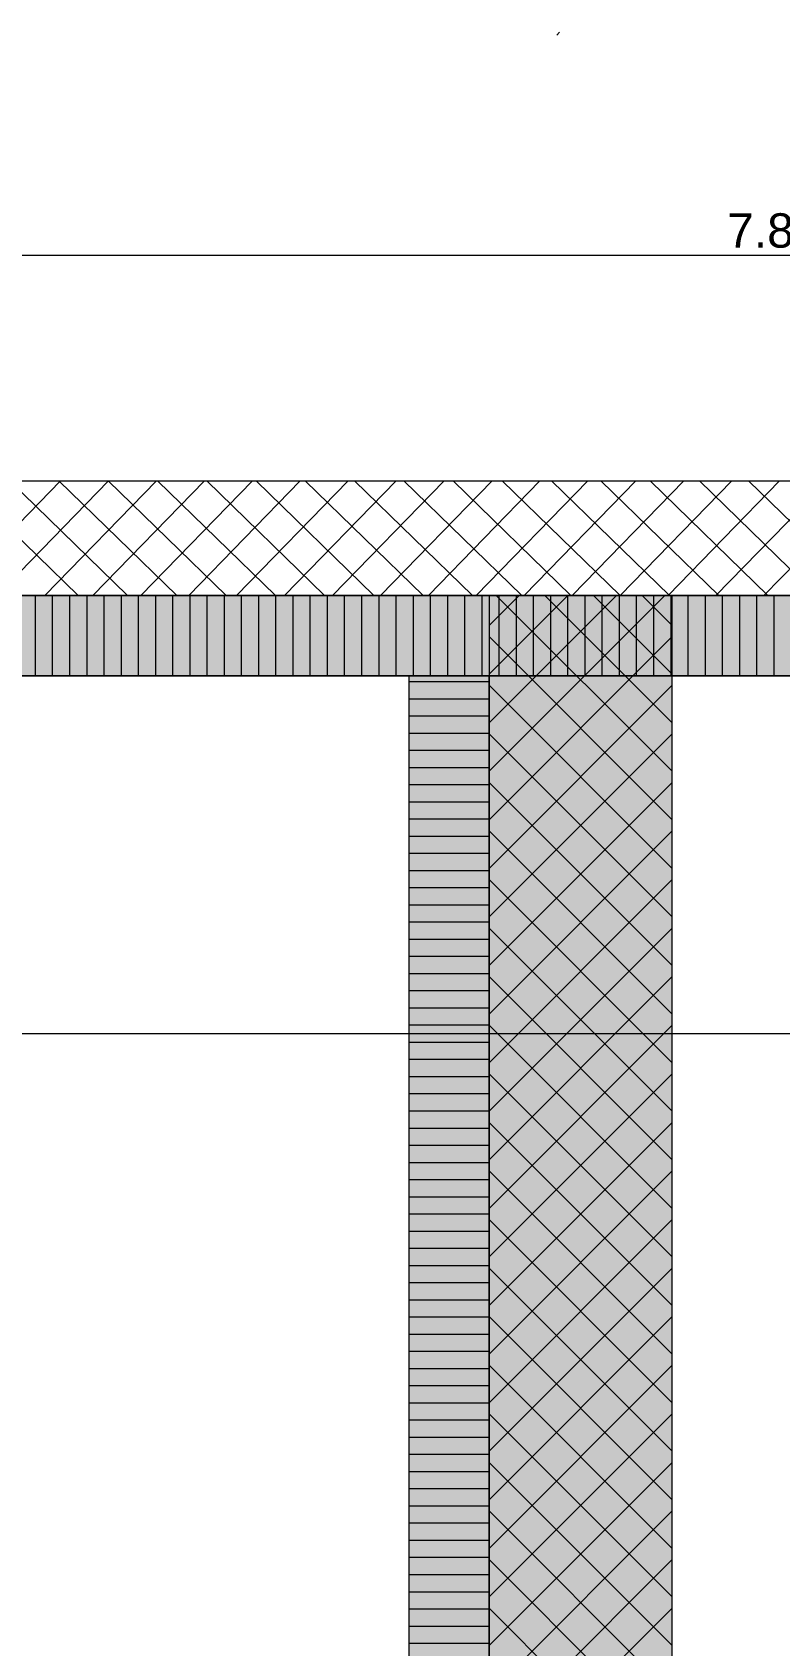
# Model space of a CAD drawing. Extents: x 0 to 1189, y 0 to 841.
# Drawn here: x 216.7 to 249.3, y 405.3 to 475.7 of the extents above; entities that cross this region are included whole.
import ezdxf
from ezdxf.lldxf.tags import DXFTag

# ---------------------------------------------------------------- set-up
doc = ezdxf.new("R2010")
doc.units = 0
doc.layers.get('0').update_dxf_attribs({"lineweight": 35})
for name, color, linetype, lineweight in [('152.0 Kanalisation', 7, 'Continuous', 25), ('211.5 Stahlbeton Kontur', 7, 'Continuous', 25), ('211.5 Stahlbeton Schraffur', 7, 'Continuous', 25), ('225.2 Dämmung Innen', 7, 'Continuous', 25), ('Bemassung', 7, 'Continuous', 25), ('Deckenabsätze', 7, 'Continuous', 25)]:
    doc.layers.add(name, color=color, linetype=linetype, lineweight=lineweight)
doc.styles.get("Standard").update_dxf_attribs({"font": 'arial.ttf'})
tags = doc.linetypes.add('Wipeout_Contour', pattern=[1, 0, -1]).pattern_tags.tags
tags[6:7] = [DXFTag(74, 4), DXFTag(75, 0), DXFTag(340, '0'), DXFTag(46, 1.0), DXFTag(50, 0.0), DXFTag(44, 0.0), DXFTag(45, 0.0)]
tags[4:5] = [DXFTag(74, 4), DXFTag(75, 0), DXFTag(340, '0'), DXFTag(46, 1.0), DXFTag(50, 0.0), DXFTag(44, 0.0), DXFTag(45, 0.0)]

# ---------------------------------------------------------------- blocks, each defined once
blk = doc.blocks.new('Referenz-A0SO6TOG06', base_point=(4.401, 96.704))
at = {"layer": '152.0 Kanalisation', "color": 0, "lineweight": 13}
blk.add_line((239.595, 475.608), (239.721, 475.734), dxfattribs=at)
at = {"layer": '211.5 Stahlbeton Kontur', "color": 0, "lineweight": 18}
for p, q in [((166.336, 456.141), (400.336, 456.141)), ((400.336, 451.134), (166.336, 451.134))]:
    blk.add_line(p, q, dxfattribs=at)
at = {"layer": '211.5 Stahlbeton Schraffur', "color": 0, "lineweight": 13}
for p, q in [((213.06, 451.134), (217.932, 456.141)), ((218.704, 451.134), (213.557, 456.141)), ((215.153, 451.134), (220.025, 456.141)), ((220.855, 451.134), (215.708, 456.141)), ((217.246, 451.134), (222.118, 456.141)), ((223.006, 451.134), (217.859, 456.141)), ((219.339, 451.134), (224.21, 456.141)), ((225.157, 451.134), (220.01, 456.141)), ((221.432, 451.134), (226.303, 456.141)), ((227.308, 451.134), (222.161, 456.141)), ((223.524, 451.134), (228.396, 456.141)), ((229.459, 451.134), (224.312, 456.141)), ((225.617, 451.134), (230.489, 456.141)), ((231.61, 451.134), (226.463, 456.141)), ((227.71, 451.134), (232.582, 456.141)), ((233.761, 451.134), (228.614, 456.141)), ((229.803, 451.134), (234.675, 456.141)), ((235.912, 451.134), (230.765, 456.141)), ((231.896, 451.134), (236.767, 456.141)), ((238.063, 451.134), (232.916, 456.141)), ((233.989, 451.134), (238.86, 456.141)), ((240.214, 451.134), (235.067, 456.141)), ((236.081, 451.134), (240.953, 456.141)), ((242.365, 451.134), (237.218, 456.141)), ((238.174, 451.134), (243.046, 456.141)), ((244.516, 451.134), (239.369, 456.141)), ((240.267, 451.134), (245.139, 456.141)), ((246.667, 451.134), (241.52, 456.141)), ((242.36, 451.134), (247.232, 456.141)), ((248.818, 451.134), (243.671, 456.141)), ((244.453, 451.134), (249.324, 456.141)), ((250.969, 451.134), (245.822, 456.141)), ((246.545, 451.134), (251.417, 456.141)), ((253.12, 451.134), (247.973, 456.141)), ((248.638, 451.134), (253.51, 456.141))]:
    blk.add_line(p, q, dxfattribs=at)
at = {"layer": '225.2 Dämmung Innen', "color": 0, "linetype": 'Wipeout_Contour', "lineweight": 0, "ltscale": 21.845507}
for p, q in [((400.336, 451.134), (169.831, 451.134)), ((169.831, 447.634), (400.336, 447.634))]:
    blk.add_line(p, q, dxfattribs=at)
at = {"layer": '225.2 Dämmung Innen', "color": 0, "lineweight": 13}
for p, q in [((169.831, 451.134), (400.336, 451.134)), ((216.833, 447.634), (216.833, 451.134)), ((217.583, 447.634), (217.583, 451.134)), ((218.333, 447.634), (218.333, 451.134)), ((219.083, 447.634), (219.083, 451.134)), ((219.833, 447.634), (219.833, 451.134)), ((220.583, 447.634), (220.583, 451.134)), ((221.333, 447.634), (221.333, 451.134)), ((222.083, 447.634), (222.083, 451.134)), ((222.833, 447.634), (222.833, 451.134)), ((223.583, 447.634), (223.583, 451.134)), ((224.333, 447.634), (224.333, 451.134)), ((225.083, 447.634), (225.083, 451.134)), ((225.833, 447.634), (225.833, 451.134)), ((226.583, 447.634), (226.583, 451.134)), ((227.333, 447.634), (227.333, 451.134)), ((228.083, 447.634), (228.083, 451.134)), ((228.833, 447.634), (228.833, 451.134)), ((229.583, 447.634), (229.583, 451.134)), ((230.333, 447.634), (230.333, 451.134)), ((231.083, 447.634), (231.083, 451.134)), ((231.833, 447.634), (231.833, 451.134)), ((232.583, 447.634), (232.583, 451.134)), ((233.333, 447.634), (233.333, 451.134)), ((234.083, 447.634), (234.083, 451.134)), ((234.833, 447.634), (234.833, 451.134)), ((235.583, 447.634), (235.583, 451.134)), ((236.333, 447.634), (236.333, 451.134)), ((237.083, 447.634), (237.083, 451.134)), ((237.833, 447.634), (237.833, 451.134)), ((238.583, 447.634), (238.583, 451.134)), ((239.333, 447.634), (239.333, 451.134)), ((240.083, 447.634), (240.083, 451.134)), ((240.833, 447.634), (240.833, 451.134)), ((241.583, 447.634), (241.583, 451.134)), ((242.333, 447.634), (242.333, 451.134)), ((243.083, 447.634), (243.083, 451.134)), ((243.833, 447.634), (243.833, 451.134)), ((244.583, 447.634), (244.583, 451.134)), ((245.333, 447.634), (245.333, 451.134)), ((246.083, 447.634), (246.083, 451.134)), ((246.833, 447.634), (246.833, 451.134)), ((247.583, 447.634), (247.583, 451.134)), ((248.333, 447.634), (248.333, 451.134)), ((249.083, 447.634), (249.083, 451.134)), ((400.336, 447.634), (169.831, 447.634))]:
    blk.add_line(p, q, dxfattribs=at)
at = {"layer": '225.2 Dämmung Innen', "color": 7, "linetype": 'Wipeout_Contour', "lineweight": 0, "ltscale": 21.845507, "true_color": 0xffffff}
for points in [[(169.831, 447.634), (400.336, 447.634), (169.831, 451.134)], [(400.336, 447.634), (169.831, 451.134), (400.336, 451.134)]]:
    blk.add_solid(points, dxfattribs=at)
at = {"layer": 'Bemassung', "color": 0, "lineweight": 13}
for p, q in [((170.736, 466.001), (327.337, 466.001)), ((166.336, 432.001), (400.337, 432.001))]:
    blk.add_line(p, q, dxfattribs=at)
at = {"layer": 'Deckenabsätze', "color": 0, "linetype": 'Wipeout_Contour', "lineweight": 0, "ltscale": 20.415324}
for p, q in [((244.637, 451.141), (236.637, 451.141)), ((236.637, 451.141), (236.637, 388.623)), ((244.637, 388.623), (244.637, 451.141))]:
    blk.add_line(p, q, dxfattribs=at)
at = {"layer": 'Deckenabsätze', "color": 0, "lineweight": 13}
for p, q in [((236.637, 449.823), (237.955, 451.141)), ((236.637, 447.702), (240.077, 451.141)), ((236.637, 445.581), (242.198, 451.141)), ((236.637, 443.459), (244.319, 451.141)), ((236.637, 451.141), (236.637, 388.623)), ((244.637, 451.141), (236.637, 451.141)), ((244.637, 443.459), (236.955, 451.141)), ((244.637, 445.581), (239.076, 451.141)), ((244.637, 447.702), (241.198, 451.141)), ((244.637, 449.823), (243.319, 451.141)), ((244.637, 388.623), (244.637, 451.141)), ((236.637, 441.338), (244.637, 449.338)), ((244.637, 441.338), (236.637, 449.338)), ((233.137, 447.634), (233.137, 394.623)), ((236.637, 447.634), (233.137, 447.634)), ((236.637, 394.623), (236.637, 447.634)), ((233.137, 447.379), (236.637, 447.379)), ((236.637, 439.217), (244.637, 447.217)), ((244.637, 439.217), (236.637, 447.217)), ((233.137, 446.629), (236.637, 446.629)), ((233.137, 445.879), (236.637, 445.879)), ((233.137, 445.129), (236.637, 445.129)), ((236.637, 437.095), (244.637, 445.095)), ((244.637, 437.095), (236.637, 445.095)), ((233.137, 444.379), (236.637, 444.379)), ((233.137, 443.629), (236.637, 443.629)), ((233.137, 442.879), (236.637, 442.879)), ((236.637, 434.974), (244.637, 442.974)), ((244.637, 434.974), (236.637, 442.974)), ((233.137, 442.129), (236.637, 442.129)), ((233.137, 441.379), (236.637, 441.379)), ((233.137, 440.629), (236.637, 440.629)), ((236.637, 432.853), (244.637, 440.853)), ((244.637, 432.853), (236.637, 440.853)), ((233.137, 439.879), (236.637, 439.879)), ((233.137, 439.129), (236.637, 439.129)), ((233.137, 438.379), (236.637, 438.379)), ((236.637, 430.731), (244.637, 438.731)), ((244.637, 430.731), (236.637, 438.731)), ((233.137, 437.629), (236.637, 437.629)), ((233.137, 436.879), (236.637, 436.879)), ((236.637, 428.61), (244.637, 436.61)), ((244.637, 428.61), (236.637, 436.61)), ((233.137, 436.129), (236.637, 436.129)), ((233.137, 435.379), (236.637, 435.379)), ((233.137, 434.629), (236.637, 434.629)), ((236.637, 426.489), (244.637, 434.489)), ((244.637, 426.489), (236.637, 434.489)), ((233.137, 433.879), (236.637, 433.879)), ((233.137, 433.129), (236.637, 433.129)), ((233.137, 432.379), (236.637, 432.379)), ((236.637, 424.367), (244.637, 432.367)), ((244.637, 424.367), (236.637, 432.367)), ((233.137, 431.629), (236.637, 431.629)), ((233.137, 430.879), (236.637, 430.879)), ((233.137, 430.129), (236.637, 430.129)), ((236.637, 422.246), (244.637, 430.246)), ((244.637, 422.246), (236.637, 430.246)), ((233.137, 429.379), (236.637, 429.379)), ((233.137, 428.629), (236.637, 428.629)), ((233.137, 427.879), (236.637, 427.879)), ((236.637, 420.125), (244.637, 428.125)), ((244.637, 420.125), (236.637, 428.125)), ((233.137, 427.129), (236.637, 427.129)), ((233.137, 426.379), (236.637, 426.379)), ((233.137, 425.629), (236.637, 425.629)), ((236.637, 418.003), (244.637, 426.003)), ((244.637, 418.003), (236.637, 426.003)), ((233.137, 424.879), (236.637, 424.879)), ((233.137, 424.129), (236.637, 424.129)), ((236.637, 415.882), (244.637, 423.882)), ((244.637, 415.882), (236.637, 423.882)), ((233.137, 423.379), (236.637, 423.379)), ((233.137, 422.629), (236.637, 422.629)), ((233.137, 421.879), (236.637, 421.879)), ((236.637, 413.761), (244.637, 421.761)), ((244.637, 413.761), (236.637, 421.761)), ((233.137, 421.129), (236.637, 421.129)), ((233.137, 420.379), (236.637, 420.379)), ((233.137, 419.629), (236.637, 419.629)), ((236.637, 411.639), (244.637, 419.64)), ((244.637, 411.639), (236.637, 419.64)), ((233.137, 418.879), (236.637, 418.879)), ((233.137, 418.129), (236.637, 418.129)), ((233.137, 417.379), (236.637, 417.379)), ((236.637, 409.518), (244.637, 417.518)), ((244.637, 409.518), (236.637, 417.518)), ((233.137, 416.629), (236.637, 416.629)), ((233.137, 415.879), (236.637, 415.879)), ((233.137, 415.129), (236.637, 415.129)), ((236.637, 407.397), (244.637, 415.397)), ((244.637, 407.397), (236.637, 415.397)), ((233.137, 414.379), (236.637, 414.379)), ((233.137, 413.629), (236.637, 413.629)), ((236.637, 405.276), (244.637, 413.276)), ((244.637, 405.276), (236.637, 413.276)), ((233.137, 412.879), (236.637, 412.879)), ((233.137, 412.129), (236.637, 412.129)), ((233.137, 411.379), (236.637, 411.379)), ((236.637, 403.154), (244.637, 411.154)), ((244.637, 403.154), (236.637, 411.154)), ((233.137, 410.629), (236.637, 410.629)), ((233.137, 409.879), (236.637, 409.879)), ((233.137, 409.129), (236.637, 409.129)), ((236.637, 401.033), (244.637, 409.033)), ((244.637, 401.033), (236.637, 409.033)), ((233.137, 408.379), (236.637, 408.379)), ((233.137, 407.629), (236.637, 407.629)), ((233.137, 406.879), (236.637, 406.879)), ((236.637, 398.912), (244.637, 406.912)), ((244.637, 398.912), (236.637, 406.912)), ((233.137, 406.129), (236.637, 406.129)), ((233.137, 405.379), (236.637, 405.379))]:
    blk.add_line(p, q, dxfattribs=at)
at = {"layer": 'Deckenabsätze', "color": 0, "linetype": 'Wipeout_Contour', "lineweight": 0, "ltscale": 20.345952}
for p, q in [((233.137, 447.634), (233.137, 394.623)), ((236.637, 447.634), (233.137, 447.634)), ((236.637, 394.623), (236.637, 447.634))]:
    blk.add_line(p, q, dxfattribs=at)
at = {"layer": 'Deckenabsätze', "color": 0, "lineweight": 13}
for points in [[(236.637, 388.623), (244.637, 388.623), (236.637, 451.141)], [(244.637, 388.623), (244.637, 451.141), (236.637, 451.141)]]:
    blk.add_solid(points, dxfattribs=at)
at = {"layer": 'Deckenabsätze', "color": 7, "linetype": 'Wipeout_Contour', "lineweight": 0, "ltscale": 20.415324, "true_color": 0xffffff}
for points in [[(236.637, 388.623), (244.637, 388.623), (236.637, 451.141)], [(244.637, 388.623), (236.637, 451.141), (244.637, 451.141)]]:
    blk.add_solid(points, dxfattribs=at)
at = {"layer": 'Deckenabsätze', "color": 7, "linetype": 'Wipeout_Contour', "lineweight": 0, "ltscale": 20.345952, "true_color": 0xffffff}
for points in [[(233.137, 394.623), (236.637, 394.623), (233.137, 447.634)], [(236.637, 394.623), (233.137, 447.634), (236.637, 447.634)]]:
    blk.add_solid(points, dxfattribs=at)
at = {"layer": 'Bemassung', "color": 0, "linetype": 'Continuous', "lineweight": 13, "ltscale": 0.13, "insert": (247.035, 467.828), "char_height": 1.5, "attachment_point": 1}
blk.add_mtext('{\\fArial;7.83}', dxfattribs=at)

msp = doc.modelspace()

# ---------------------------------------------------------------- block references
at = {"color": 8, "lineweight": 25, "ltscale": 0.25, "true_color": 0x808080}
msp.add_blockref('Referenz-A0SO6TOG06', (4.401, 96.704), dxfattribs=at)

doc.saveas('drawing.dxf')
